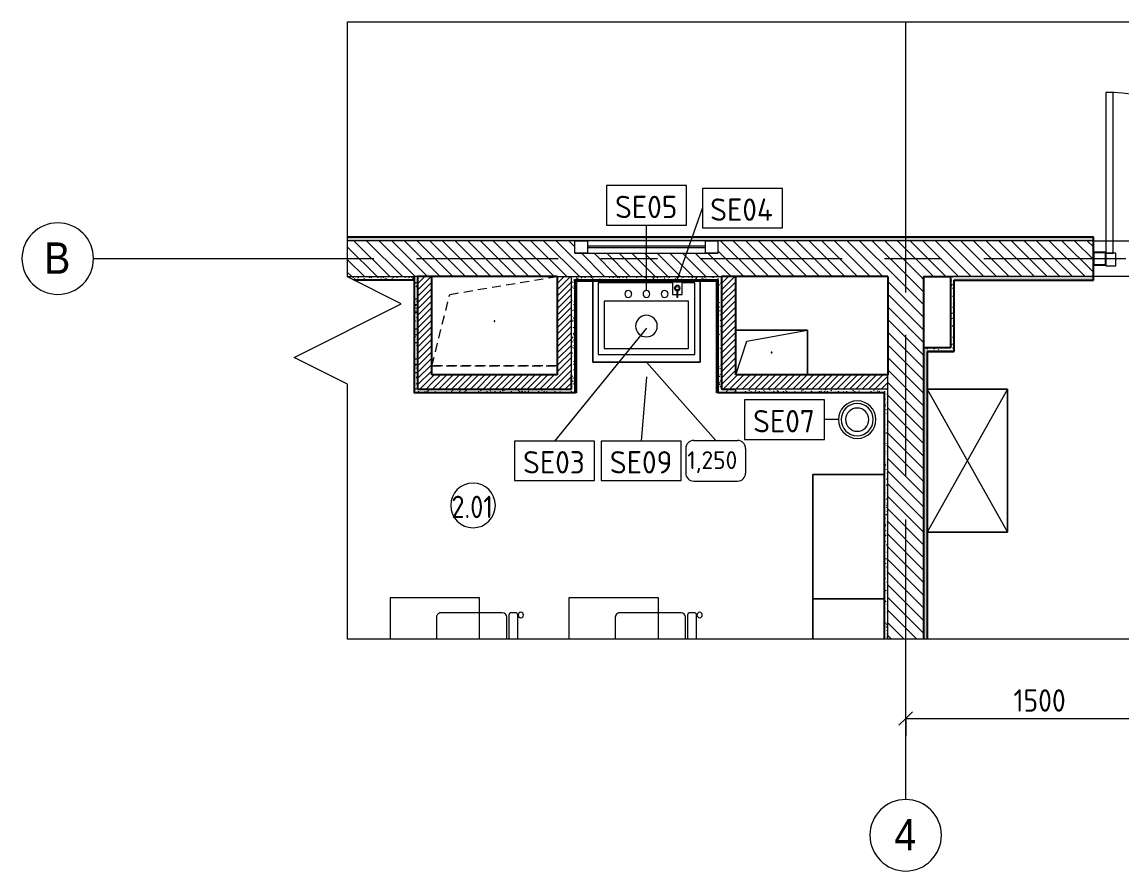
# Model space of a CAD drawing. Header units: millimetres. Extents: x 11693 to 241752, y -8553 to 29926.
# Drawn here: x 31829 to 37982, y 4374 to 9124 of the extents above; entities that cross this region are included whole.
import ezdxf

# ---------------------------------------------------------------- set-up
doc = ezdxf.new("R2010")
doc.units = ezdxf.units.MM
doc.linetypes.add('200_ШТРИХ__ш1_п0_6_', pattern=[80, 50, -30])
doc.linetypes.add('Осевая', pattern=[1587.5, 317.5, -238.125, 793.75, -238.125])
for name, color, linetype, lineweight in [('A-ANNO-DIMS', 7, 'Continuous', 9), ('A-ANNO-DIMS-50', 7, 'Continuous', 9), ('A-AREA-IDEN', 7, 'Continuous', 9), ('A-DETL-GENF', 7, 'Continuous', 9), ('A-DETL-MBND', 7, '200_ШТРИХ__ш1_п0_6_', 9), ('A-DOOR', 7, 'Continuous', 9), ('A-GENM', 7, 'Continuous', 9), ('A-GLAZ', 7, 'Continuous', 9), ('A-GLAZ-1', 7, 'Continuous', 15), ('A-GLAZ-CWMG', 7, 'Continuous', 9), ('A-GLAZ-CWMG-1', 7, 'Continuous', 25), ('A-WALL-2', 7, 'Continuous', 9), ('I-FURN', 7, 'Continuous', 9), ('I-FURN-IDEN', 7, 'Continuous', 9), ('I-WALL', 7, 'Continuous', 9), ('P-SANR-FIXT-IDEN', 7, 'Continuous', 9), ('Оси', 7, 'Continuous', 9), ('Оси-1', 7, 'Continuous', 20), ('Оси-2', 7, 'Осевая', 9)]:
    doc.layers.add(name, color=color, linetype=linetype, lineweight=lineweight)
for name, color, linetype, lineweight, true_color in [('A-GENM-1', 7, 'Continuous', 9, 0x4994b4), ('A-WALL-1', 7, 'Continuous', 25, 0x3c3c3c), ('A-WALL-FNSH-1', 7, 'Continuous', 15, 0x3c3c3c), ('P-SANR-FIXT-1', 7, 'Continuous', 15, 0x4994b4), ('P-SANR-FIXT-2', 7, 'Continuous', 9, 0x4994b4)]:
    doc.layers.add(name, color=color, linetype=linetype, lineweight=lineweight, true_color=true_color)
doc.styles.add('Arial', font='arial.ttf', dxfattribs={"width": 0.9, "height": 175})
doc.styles.add('GOST Common', font='GOST_Common.ttf', dxfattribs={"width": 0.9, "height": 125})
doc.styles.add('GOST Common_1', font='GOST_Common.ttf', dxfattribs={"height": 125})
doc.styles.add('GOST Common_2', font='GOST_Common.ttf', dxfattribs={"height": 100})
doc.styles.add('ISOCPEUR', font='isocpeur.ttf', dxfattribs={"width": 0.9, "height": 125})
doc.dimstyles.new('ISO-2_5_0_9К_БОЛЬШОЙ', dxfattribs={"dimscale": 304.8, "dimtxt": 124.497647, "dimasz": 0.246063, "dimexe": 0.19685, "dimexo": 0.492126, "dimgap": 0, "dimtad": 1, "dimdec": 0, "dimrnd": 10, "dimzin": 0, "dimdsep": 46, "dimtxsty": 'ISOCPEUR', "dimblk1": 'OBLIQUE', "dimblk2": 'OBLIQUE', "dimsah": 1, "dimcen": 0.09, "dimdle": 0.19685, "dimazin": 0, "dimtfac": 1, "dimtdec": 4, "dimtix": 1, "dimtmove": 0, "dimatfit": 3, "dimfxl": 1, "dimtvp": 1, "dimtolj": 1, "dimtzin": 0, "dimarcsym": 2})
pattern_1 = [(135, (24261.92, 0), (-35.35534, -35.35534), [])]
pattern_2 = [(45, (24261.921, 0), (-17.67767, 17.67767), [])]
pattern_3 = [(0, (24261.921, 0), (60.96, 15.24), [5.029, -40.691, 5.029, -40.691, -243.84]), (0, (24261.921, 0), (60.96, 15.24), [-91.44, 5.029, -86.411, 5.029, -40.691, -106.68]), (0, (24261.921, 0), (60.96, 15.24), [-228.6, 5.029, -25.451, 5.029, -71.171]), (120, (24284.781, 7.62), (-43.678227, 45.172909), [5.029, -40.691, 5.029, -40.691, -243.84]), (120, (24284.781, 7.62), (-43.678227, 45.172909), [-91.44, 5.029, -86.411, 5.029, -40.691, -106.68]), (120, (24284.781, 7.62), (-43.678227, 45.172909), [-228.6, 5.029, -25.451, 5.029, -71.171]), (240, (24292.401, 38.1), (-17.281773, -60.412909), [5.029, -40.691, 5.029, -40.691, -243.84]), (240, (24292.401, 38.1), (-17.281773, -60.412909), [-91.44, 5.029, -86.411, 5.029, -40.691, -106.68]), (240, (24292.401, 38.1), (-17.281773, -60.412909), [-228.6, 5.029, -25.451, 5.029, -71.171])]

# ---------------------------------------------------------------- blocks, each defined once
blk = doc.blocks.new('GM_Отверстие прямоугольное _в плите_ - Отверстие-21979773-Фрагмент 2_5')
at = {"layer": 'A-DETL-MBND'}
for p, q in [((-250, 150), (350, 250)), ((-350, -250), (-250, 150)), ((350, -250), (-350, -250)), ((-350, -250), (350, -250))]:
    blk.add_line(p, q, dxfattribs=at)
for start, end in [(360, 180), (180, 360)]:
    blk.add_arc((0, 0), 2.5, start, end, dxfattribs=at)
blk = doc.blocks.new('GM_Отверстие прямоугольное _в плите_ - Отверстие-V7-Фрагмент 2_5')
at = {"layer": 'A-GENM'}
for p, q in [((-200, 125), (200, 125)), ((200, 125), (-200, 125)), ((-137.5, 62.5), (200, 125)), ((200, 125), (200, -125)), ((200, -125), (200, 125)), ((-200, -125), (-137.5, 62.5))]:
    blk.add_line(p, q, dxfattribs=at)
for start, end in [(360, 180), (180, 360)]:
    blk.add_arc((0, 0), 2.5, start, end, dxfattribs=at)
blk = doc.blocks.new('120_Окно_СКБ_1Ст - 120_Окно_СКБ_1Ст 400х800 EI30-24230873-Фрагмент 2_5')
at = {"layer": 'A-GLAZ'}
for p, q in [((400, 100), (-400, 100)), ((330, 70), (-330, 70)), ((-400, 30), (400, 30)), ((330, 60), (-330, 60))]:
    blk.add_line(p, q, dxfattribs=at)
at = {"layer": 'A-GLAZ-1'}
for p, q in [((-400, 30), (-400, 100)), ((-400, 100), (-330, 100)), ((-330, 100), (-330, 30)), ((330, 30), (330, 100)), ((330, 100), (400, 100)), ((400, 100), (400, 30)), ((-330, 30), (-400, 30)), ((400, 30), (330, 30))]:
    blk.add_line(p, q, dxfattribs=at)
blk = doc.blocks.new('Стол базовый прямоугольный - 1_7а-25476368-Фрагмент 2_5')
at = {"layer": 'I-FURN'}
for p, q in [((250, 300), (-250, 300)), ((-250, 300), (-250, 68.4)), ((250, 68.4), (250, 300))]:
    blk.add_line(p, q, dxfattribs=at)
blk = doc.blocks.new('Стул Breuer - 1_9а-25403171-Фрагмент 2_5')
at = {"layer": 'I-FURN'}
for p, q in [((190.5, 241.3), (68.4, 241.3)), ((215.9, 0), (215.9, 215.9)), ((215.9, -127), (215.9, 0)), ((68.4, -152.4), (190.5, -152.4)), ((203.2, -163.5), (68.4, -163.5)), ((215.9, -200.8), (215.9, -176.2)), ((68.4, -213.5), (203.2, -213.5))]:
    blk.add_line(p, q, dxfattribs=at)
for centre, radius, start, end in [((190.5, 215.9), 25.4, 75, 90), ((190.5, 215.9), 25.4, 60, 75), ((190.5, 215.9), 25.4, 45, 60), ((190.5, 215.9), 25.4, 30, 45), ((190.5, 215.9), 25.4, 0, 30), ((190.5, -127), 25.4, 270, 360), ((203.2, -176.2), 12.7, 360, 90), ((203.7, -230.6), 15.1, 360, 180), ((203.7, -230.6), 15.1, 180, 360), ((203.2, -200.8), 12.7, 270, 360)]:
    blk.add_arc(centre, radius, start, end, dxfattribs=at)
blk = doc.blocks.new('Стул Breuer - 1_9а-V8-Фрагмент 2_5')
at = {"layer": 'I-FURN'}
for p, q in [((190.5, 241.3), (68.4, 241.3)), ((215.9, 0), (215.9, 215.9)), ((215.9, -127), (215.9, 0)), ((68.4, -152.4), (190.5, -152.4)), ((203.2, -163.5), (68.4, -163.5)), ((215.9, -200.8), (215.9, -176.2)), ((68.4, -213.5), (203.2, -213.5))]:
    blk.add_line(p, q, dxfattribs=at)
for centre, radius, start, end in [((190.5, 215.9), 25.4, 30, 90), ((190.5, 215.9), 25.4, 15, 30), ((190.5, 215.9), 25.4, 0, 15), ((190.5, -127), 25.4, 270, 360), ((203.2, -176.2), 12.7, 360, 90), ((203.7, -230.6), 15.1, 360, 180), ((203.7, -230.6), 15.1, 180, 360), ((203.2, -200.8), 12.7, 270, 360)]:
    blk.add_arc(centre, radius, start, end, dxfattribs=at)
blk = doc.blocks.new('Шкаф параметрический - 1_203-26219914-Фрагмент 2_5')
at = {"layer": 'I-FURN'}
for p, q in [((0, 0), (800, -450)), ((0, -450), (800, 0)), ((800, 0), (0, 0)), ((0, 0), (0, -450)), ((0, -450), (0, 0)), ((0, 0), (800, 0)), ((800, -450), (800, 0)), ((800, 0), (800, -450)), ((0, -450), (800, -450)), ((800, -450), (0, -450))]:
    blk.add_line(p, q, dxfattribs=at)
blk = doc.blocks.new('Мойка кухонная - Раковина Roca Victoria-N Unik 600х460 мм-V14-Фрагмент 2_5')
at = {"layer": 'P-SANR-FIXT-2'}
for p, q in [((145, 0), (-270, 0)), ((-270, 0), (-270, -400)), ((270, 0), (200, 0)), ((270, -400), (270, 0)), ((236.1, -102.3), (-236.6, -102.3)), ((-236.6, -102.3), (-236.6, -366.4)), ((236.1, -366.4), (236.1, -102.3)), ((-236.6, -366.4), (236.1, -366.4)), ((-270, -400), (270, -400))]:
    blk.add_line(p, q, dxfattribs=at)
for centre, radius, start, end in [((-101.6, -61.9), 19, 90, 180), ((-101.6, -61.9), 19, 360, 90), ((0, -61.9), 19, 360, 180), ((101.6, -61.9), 19.1, 360, 180), ((-101.6, -61.9), 19, 180, 270), ((-101.6, -61.9), 19.1, 270, 360), ((0, -61.9), 19, 180, 360), ((101.6, -61.9), 19.1, 180, 360), ((0, -241.3), 60.5, 360, 180), ((0, -241.3), 60.5, 180, 360)]:
    blk.add_arc(centre, radius, start, end, dxfattribs=at)
blk = doc.blocks.new('сифон - Для раковины-V15-Фрагмент 2_5')
at = {"layer": 'P-SANR-FIXT-1'}
for p, q in [((231.1, 20), (223.9, 20)), ((231.9, 40), (231.1, 40)), ((231.1, -40), (231.1, 40)), ((223.9, -20), (231.1, -20)), ((231.1, -40), (231.9, -40))]:
    blk.add_line(p, q, dxfattribs=at)
blk = doc.blocks.new('мусорная корзина - Round_ Metal-30590745-Фрагмент 2_5')
at = {"layer": 'P-SANR-FIXT-1'}
for radius, start, end in [(105, 0, 180), (90, 360, 180), (65, 0, 180), (105, 180, 360), (90, 180, 360), (65, 180, 360)]:
    blk.add_arc((0, 0), radius, start, end, dxfattribs=at)
blk = doc.blocks.new('TOY_Диспансер мыло - Дозатор Elegance new 11654 019001 хром-30769669-Фрагмент 2_5')
at = {"layer": 'A-GENM-1'}
for p, q in [((97.5, 89.2), (97.5, 21.5)), ((122.2, 91.2), (99.5, 91.2)), ((122.2, 91.2), (102.9, 91.2)), ((127.9, 106.1), (122.2, 106.1)), ((122.2, 106.1), (122.2, 91.2)), ((122.2, 92.2), (122.2, 64.8)), ((127.9, 91.2), (127.9, 106.1)), ((127.9, 64.8), (127.9, 92.2)), ((146.9, 91.2), (127.9, 91.2)), ((150.5, 91.2), (127.9, 91.2)), ((152.5, 21.5), (152.5, 89.2)), ((99.5, 19.5), (105, 19.5)), ((145, 19.5), (105, 19.5)), ((105, 19.5), (105, 18)), ((145, 18), (145, 19.5)), ((145, 19.5), (150.5, 19.5))]:
    blk.add_line(p, q, dxfattribs=at)
blk.add_circle((125, 55.2), 10, dxfattribs=at)
for centre, radius, start, end in [((99.5, 89.2), 2, 90, 180), ((125, 55.2), 15.7, 100.43534, 79.36502), ((150.5, 89.2), 2, 360, 90), ((99.5, 21.5), 2, 180, 270), ((150.5, 21.5), 2, 270, 0)]:
    blk.add_arc(centre, radius, start, end, dxfattribs=at)
blk = doc.blocks.new('шкаф 1_112 - шкаф 1_112-31117176-Фрагмент 2_5')
at = {"layer": 'I-FURN'}
for p, q in [((-400, 6070), (-400, 5149.6)), ((0, 6070), (-400, 6070)), ((0, 6070), (-400, 6070)), ((-400, 6070), (-400, 5375)), ((-400, 5375), (-400, 6070)), ((-400, 6070), (0, 6070)), ((0, 5149.6), (0, 6070)), ((0, 5375), (0, 6070)), ((0, 6070), (0, 5375)), ((-400, 5375), (0, 5375)), ((0, 5375), (-400, 5375)), ((-400, 5375), (-400, 5149.6)), ((-400, 5149.6), (-400, 5375)), ((-400, 5375), (0, 5375)), ((-400, 5375), (0, 5375)), ((0, 5375), (-400, 5375)), ((0, 5149.6), (0, 5375)), ((0, 5375), (0, 5149.6))]:
    blk.add_line(p, q, dxfattribs=at)
blk = doc.blocks.new('Дверь_Витражная_остекление_ - ДВН_ДАО_Главный вход_1200 в свету Д-22 _п_-31928779-Фрагмент 2_5')
at = {"layer": 'A-DETL-GENF'}
for p, q in [((-610, 930), (-650, 930)), ((-650, 930), (-650, 35)), ((-610, 30), (-610, 930)), ((650, 430), (610, 430)), ((610, 430), (610, 30)), ((650, 35), (650, 430)), ((-650, 30), (-610, 30)), ((-595, 30), (-650, 30)), ((-595, -40), (-595, 30)), ((595, -40), (595, 30)), ((595, 30), (650, 30)), ((610, 30), (650, 30)), ((-650, -35), (-650, -40)), ((-650, -40), (-595, -40)), ((650, -40), (595, -40)), ((650, -35), (650, -40))]:
    blk.add_line(p, q, dxfattribs=at)
at = {"layer": 'A-DOOR'}
for p, q in [((-650, 930), (-650, 35)), ((650, 430), (650, 35))]:
    blk.add_line(p, q, dxfattribs=at)
for centre, radius, start, end in [((-650, 30), 900, 360, 90), ((650, 30), 400, 90, 180)]:
    blk.add_arc(centre, radius, start, end, dxfattribs=at)
blk = doc.blocks.new('Прямоугольный импост - 50 x 70 мм-31701779-Фрагмент 2_5')
at = {"layer": 'A-GLAZ-CWMG-1'}
for p, q in [((0, 35), (-70, 35)), ((-70, 35), (-70, -35)), ((0, -35), (0, 35)), ((-70, -35), (0, -35))]:
    blk.add_line(p, q, dxfattribs=at)
blk = doc.blocks.new('DET_L_Линия разрыва - М100-30911424-Фрагмент 2_5')
at = {"layer": 'A-DETL-GENF'}
blk.add_line((10475.7, 0), (20351.5, 0), dxfattribs=at)
blk = doc.blocks.new('DET_L_Линия разрыва - М100-30911422-Фрагмент 2_5')
at = {"layer": 'A-DETL-GENF'}
for p, q in [((1576.5, 300), (1426.5, 0)), ((1876.5, -300), (1576.5, 300)), ((1426.5, 0), (0, 0)), ((2026.5, 0), (1876.5, -300)), ((3453, 0), (2026.5, 0))]:
    blk.add_line(p, q, dxfattribs=at)
blk = doc.blocks.new('DET_L_Линия разрыва - М100-30911425-Фрагмент 2_5')
at = {"layer": 'A-DETL-GENF'}
blk.add_line((20351.5, 0), (10475.7, 0), dxfattribs=at)
blk = doc.blocks.new('Ось сетки - D8-29747960-Фрагмент 2_5')
at = {"layer": 'Оси-1'}
for start, end in [(360, 180), (180, 360)]:
    blk.add_arc((0, 0), 4, start, end, dxfattribs=at)
blk = doc.blocks.new('DIMBLOCK12-Фрагмент 2_5')
at = {"layer": 'A-ANNO-DIMS-50'}
for p, q in [((36771.9, 5129.9), (36771.9, 5286.9)), ((38271.9, 5129.9), (38271.9, 5286.9)), ((36771.9, 5226.9), (38271.9, 5226.9)), ((36771.9, 5226.9), (36771.9, 5129.9)), ((38271.9, 5226.9), (38271.9, 5129.9))]:
    blk.add_line(p, q, dxfattribs=at)
at = {"layer": 'A-ANNO-DIMS-50', "lineweight": 20}
for p, q in [((36771.9, 5226.9), (36809.4, 5264.4)), ((38271.9, 5226.9), (38309.4, 5264.4)), ((36771.9, 5226.9), (36734.4, 5189.4)), ((38271.9, 5226.9), (38234.4, 5189.4))]:
    blk.add_line(p, q, dxfattribs=at)
at = {"layer": 'A-ANNO-DIMS-50', "color": 0, "insert": (37374.7, 5390.2), "char_height": 125, "width": 353.382, "attachment_point": 1, "line_spacing_factor": 1.149209, "style": 'ISOCPEUR'}
blk.add_mtext('1500', dxfattribs=at)
blk = doc.blocks.new('_Oblique')
at = {"color": 0, "linetype": 'ByBlock', "lineweight": -2}
blk.add_line((-0.5, -0.5), (0.5, 0.5), dxfattribs=at)
blk = doc.blocks.new('Марка_Помещения - Номер-25198446-Фрагмент 2_5')
at = {"layer": 'A-AREA-IDEN'}
for start, end in [(360, 180), (180, 360)]:
    blk.add_arc((0, 0), 2.5, start, end, dxfattribs=at)
blk = doc.blocks.new('М_сантехническая_рамка1 - В рамке-30590747-Фрагмент 2_5')
at = {"layer": 'P-SANR-FIXT-IDEN'}
for p, q in [((4.29, 2.24), (-4.64, 2.24)), ((-4.64, 2.24), (-4.64, -2.18)), ((4.29, -2.18), (4.29, 2.24)), ((-4.64, -2.18), (4.29, -2.18))]:
    blk.add_line(p, q, dxfattribs=at)
blk = doc.blocks.new('Марка_Мебель - В прямоуг_Balcon_Марка-25523697-Фрагмент 2_5')
at = {"layer": 'I-FURN-IDEN'}
for p, q in [((-3.35, 1.38), (-3.35, -1.38)), ((-2.45, 2.28), (2.45, 2.28)), ((3.35, 1.38), (3.35, -1.38)), ((-2.46, -2.28), (2.45, -2.28))]:
    blk.add_line(p, q, dxfattribs=at)
for centre, radius, start, end in [((-2.45, 1.38), 0.9, 90, 180), ((2.45, 1.38), 0.9, 0, 90), ((-2.46, -1.38), 0.893, 180, 270), ((2.45, -1.38), 0.9, 270, 0)]:
    blk.add_arc(centre, radius, start, end, dxfattribs=at)

msp = doc.modelspace()

# ---------------------------------------------------------------- hatches: boundary and pattern name
at = {"layer": 'I-WALL'}
h = msp.add_hatch(dxfattribs=at)
h.set_pattern_fill('FP_10', color=256, style=0, pattern_type=2)
h.set_pattern_definition(pattern_3)
h.paths.add_polyline_path([(44271.9, 7900), (44271.9, 7920), (39261.8, 7920), (39261.8, 7900), (44021.9, 7900)])
h.paths.add_polyline_path([(37821.8, 7900), (37821.8, 7920), (33650.8, 7920), (33650.8, 7900), (35762.8, 7900)])
h = msp.add_hatch(dxfattribs=at)
h.set_pattern_fill('FP_1', color=256, style=0, pattern_type=2)
h.set_pattern_definition(pattern_1)
h.paths.add_polyline_path([(40921.9, 7700), (40921.9, 7900), (39261.8, 7900), (39261.8, 7700), (40422.6, 7700)])
h.paths.add_polyline_path([(37821.8, 7700), (37821.8, 7900), (35721.9, 7900), (35721.9, 7830), (34921.9, 7830), (34921.9, 7900), (33650.8, 7900), (33650.8, 7700), (37041.9, 7700)])
h = msp.add_hatch(dxfattribs=at)
h.set_pattern_fill('FP_10', color=256, style=0, pattern_type=2)
h.set_pattern_definition(pattern_3)
h.paths.add_polyline_path([(34020.9, 7680), (34021.9, 7680), (34021.9, 7700), (33650.8, 7700), (33650.8, 7697.4), (33685.6, 7680), (33950.8, 7680)])
h = msp.add_hatch(dxfattribs=at)
h.set_pattern_fill('FP_10', color=256, style=0, pattern_type=2)
h.set_pattern_definition(pattern_3)
h.paths.add_polyline_path([(34041.9, 7070), (34041.9, 7700), (34021.9, 7700), (34021.9, 7070)])
h = msp.add_hatch(dxfattribs=at)
h.set_pattern_fill('FP_5', color=256, style=0, pattern_type=2)
h.set_pattern_definition(pattern_2)
h.paths.add_polyline_path([(34121.9, 7070), (34121.9, 7700), (34041.9, 7700), (34041.9, 7070)])
h = msp.add_hatch(dxfattribs=at)
h.set_pattern_fill('FP_5', color=256, style=0, pattern_type=2)
h.set_pattern_definition(pattern_2)
h.paths.add_polyline_path([(34821.9, 7150), (34901.9, 7150), (34901.9, 7700), (34821.9, 7700), (34821.9, 7335.4)])
h = msp.add_hatch(dxfattribs=at)
h.set_pattern_fill('FP_10', color=256, style=0, pattern_type=2)
h.set_pattern_definition(pattern_3)
h.paths.add_polyline_path([(35720.9, 7680), (35721.9, 7680), (35721.9, 7700), (34901.9, 7700), (34901.9, 7680), (35429.9, 7680)])
h = msp.add_hatch(dxfattribs=at)
h.set_pattern_fill('FP_10', color=256, style=0, pattern_type=2)
h.set_pattern_definition(pattern_3)
h.paths.add_polyline_path([(35721.9, 7070), (35741.9, 7070), (35741.9, 7700), (35721.9, 7700), (35721.9, 7335.4)])
h = msp.add_hatch(dxfattribs=at)
h.set_pattern_fill('FP_5', color=256, style=0, pattern_type=2)
h.set_pattern_definition(pattern_2)
h.paths.add_polyline_path([(35821.9, 7070), (35821.9, 7700), (35741.9, 7700), (35741.9, 7070), (35762.8, 7070)])
h = msp.add_hatch(dxfattribs=at)
h.set_pattern_fill('FP_1', color=256, style=0, pattern_type=2)
h.set_pattern_definition(pattern_1)
h.paths.add_polyline_path([(36714.5, 5670.9), (36871.9, 5670.9), (36871.9, 7700), (36671.9, 7700), (36671.9, 5670.9)])
h = msp.add_hatch(dxfattribs=at)
h.set_pattern_fill('FP_10', color=256, style=0, pattern_type=2)
h.set_pattern_definition(pattern_3)
h.paths.add_polyline_path([(37041.9, 7300), (37041.9, 7700), (37021.9, 7700), (37021.9, 7300)])
h = msp.add_hatch(dxfattribs=at)
h.set_pattern_fill('FP_10', color=256, style=0, pattern_type=2)
h.set_pattern_definition(pattern_3)
h.paths.add_polyline_path([(40321.9, 7680), (40341.9, 7680), (40341.9, 7700), (39261.8, 7700), (39261.8, 7680), (40089.7, 7680)])
h.paths.add_polyline_path([(37821.8, 7680), (37821.8, 7700), (37041.9, 7700), (37041.9, 7680)])
h = msp.add_hatch(dxfattribs=at)
h.set_pattern_fill('FP_10', color=256, style=0, pattern_type=2)
h.set_pattern_definition(pattern_3)
h.paths.add_polyline_path([(34921.9, 7050), (34921.9, 7680), (34901.9, 7680), (34901.9, 7050)])
h = msp.add_hatch(dxfattribs=at)
h.set_pattern_fill('FP_10', color=256, style=0, pattern_type=2)
h.set_pattern_definition(pattern_3)
h.paths.add_polyline_path([(36891.9, 5670.9), (36891.9, 7300), (36871.9, 7300), (36871.9, 5670.9), (36887.2, 5670.9)])
h = msp.add_hatch(dxfattribs=at)
h.set_pattern_fill('FP_10', color=256, style=0, pattern_type=2)
h.set_pattern_definition(pattern_3)
h.paths.add_polyline_path([(37041.9, 7280), (37042.9, 7280), (37042.9, 7300), (36891.9, 7300), (36891.9, 7280)])
h = msp.add_hatch(dxfattribs=at)
h.set_pattern_fill('FP_5', color=256, style=0, pattern_type=2)
h.set_pattern_definition(pattern_2)
h.paths.add_polyline_path([(34901.9, 7070), (34901.9, 7150), (34121.9, 7150), (34121.9, 7070), (34431.4, 7070)])
h = msp.add_hatch(dxfattribs=at)
h.set_pattern_fill('FP_5', color=256, style=0, pattern_type=2)
h.set_pattern_definition(pattern_2)
h.paths.add_polyline_path([(36651.9, 7070), (36671.9, 7070), (36671.9, 7150), (35821.9, 7150), (35821.9, 7070), (36428.4, 7070)])
h = msp.add_hatch(dxfattribs=at)
h.set_pattern_fill('FP_10', color=256, style=0, pattern_type=2)
h.set_pattern_definition(pattern_3)
h.paths.add_polyline_path([(34901.9, 7050), (34901.9, 7070), (34021.9, 7070), (34021.9, 7050), (34431.4, 7050)])
h = msp.add_hatch(dxfattribs=at)
h.set_pattern_fill('FP_10', color=256, style=0, pattern_type=2)
h.set_pattern_definition(pattern_3)
h.paths.add_polyline_path([(36511.7, 7050), (36651.9, 7050), (36651.9, 7070), (35721.9, 7070), (35721.9, 7050), (36428.4, 7050)])
h = msp.add_hatch(dxfattribs=at)
h.set_pattern_fill('FP_10', color=256, style=0, pattern_type=2)
h.set_pattern_definition(pattern_3)
h.paths.add_polyline_path([(36651.9, 5670.9), (36671.9, 5670.9), (36671.9, 7070), (36651.9, 7070), (36651.9, 5896.2)])

# ---------------------------------------------------------------- linework, layer by layer
at = {"layer": 'A-WALL-1'}
for p, q in [((37821.8, 7920), (33650.8, 7920)), ((37821.8, 7680), (37821.8, 7920)), ((34021.9, 7700), (34021.9, 7070)), ((34021.9, 7680), (34021.9, 7700)), ((34821.9, 7700), (34041.9, 7700)), ((34041.9, 7700), (34041.9, 7070)), ((34121.9, 7150), (34121.9, 7700)), ((34821.9, 7700), (34821.9, 7150)), ((36671.9, 7700), (35741.9, 7700)), ((35741.9, 7700), (35741.9, 7070)), ((35821.9, 7150), (35821.9, 7700)), ((36671.9, 7700), (36671.9, 7150)), ((36871.9, 7700), (37021.9, 7700)), ((36871.9, 7700), (36871.9, 5670.9)), ((37021.9, 7700), (37021.9, 7300)), ((34021.9, 7680), (33685.6, 7680)), ((35721.9, 7680), (34921.9, 7680)), ((34921.9, 7680), (34921.9, 7050)), ((35721.9, 7680), (35721.9, 7050)), ((37041.9, 7680), (37821.8, 7680)), ((37041.9, 7680), (37041.9, 7300)), ((37021.9, 7300), (36871.9, 7300)), ((37042.9, 7280), (36891.9, 7280)), ((36891.9, 7280), (36891.9, 5670.9)), ((37042.9, 7300), (37041.9, 7300)), ((37042.9, 7280), (37042.9, 7300)), ((34821.9, 7150), (34121.9, 7150)), ((34901.9, 7070), (34901.9, 7150)), ((36671.9, 7150), (35821.9, 7150)), ((34021.9, 7070), (34021.9, 7050)), ((34021.9, 7050), (34921.9, 7050)), ((34041.9, 7070), (34901.9, 7070)), ((35721.9, 7050), (36651.9, 7050)), ((35741.9, 7070), (35821.9, 7070)), ((36651.9, 7050), (36651.9, 5670.9))]:
    msp.add_line(p, q, dxfattribs=at)
at = {"layer": 'A-WALL-2'}
for p, q in [((34921.9, 7900), (33650.8, 7900)), ((37821.8, 7900), (35721.9, 7900)), ((33650.8, 7700), (34021.9, 7700)), ((34041.9, 7700), (34021.9, 7700)), ((34821.9, 7700), (35741.9, 7700)), ((34901.9, 7150), (34901.9, 7700)), ((37821.8, 7700), (37021.9, 7700)), ((34922.9, 7679), (34921.9, 7679)), ((35720.9, 7679), (35720.9, 7680)), ((37042.9, 7679), (37041.9, 7679)), ((36671.9, 5670.9), (36671.9, 7150)), ((36671.9, 7070), (35821.9, 7070))]:
    msp.add_line(p, q, dxfattribs=at)
at = {"layer": 'A-WALL-FNSH-1'}
for p, q in [((37821.8, 7921), (33650.8, 7921)), ((37821.8, 7920), (37821.8, 7921)), ((33687.6, 7679), (34021.9, 7679)), ((34020.9, 7680), (34020.9, 7049)), ((34021.9, 7070), (34021.9, 7680)), ((34021.9, 7680), (34021.9, 7680)), ((34922.9, 7679), (35720.9, 7679)), ((34922.9, 7049), (34922.9, 7679)), ((35720.9, 7679), (35720.9, 7049)), ((37042.9, 7679), (37821.8, 7679)), ((37042.9, 7300), (37042.9, 7679)), ((37821.8, 7679), (37821.8, 7680)), ((36892.9, 7279), (37041.9, 7279)), ((36892.9, 5670.9), (36892.9, 7279)), ((37041.9, 7279), (37041.9, 7280)), ((34020.9, 7049), (34922.9, 7049)), ((35720.9, 7049), (36650.9, 7049)), ((36650.9, 7049), (36650.9, 5670.9))]:
    msp.add_line(p, q, dxfattribs=at)
at = {"layer": 'I-FURN'}
for p, q in [((35021.9, 7672), (35021.9, 7220.5)), ((35021.9, 7220.5), (35021.9, 7672)), ((35621.9, 7220.5), (35621.9, 7672)), ((35621.9, 7672), (35621.9, 7220.5)), ((35021.9, 7220.5), (35621.9, 7220.5)), ((35621.9, 7220.5), (35021.9, 7220.5))]:
    msp.add_line(p, q, dxfattribs=at)
at = {"layer": 'I-FURN-IDEN'}
msp.add_line((35321.9, 7220.5), (35709.2, 6782.9), dxfattribs=at)
at = {"layer": 'I-WALL'}
for p, q in [((37821.8, 7900), (39261.8, 7900)), ((39261.8, 7700), (37821.8, 7700)), ((34929.9, 7672), (34929.9, 7049)), ((35713.9, 7672), (34929.9, 7672)), ((35713.9, 7049), (35713.9, 7672)), ((34929.9, 7049), (34922.9, 7049)), ((35720.9, 7049), (35713.9, 7049)), ((35720.9, 7050), (35721.9, 7050))]:
    msp.add_line(p, q, dxfattribs=at)
at = {"layer": 'P-SANR-FIXT-IDEN'}
for p, q in [((35494.4, 7680.2), (35635.8, 8082.8)), ((35321.9, 7624.3), (35321.9, 7987.3)), ((35321.9, 7410.1), (34807.5, 6779.5)), ((35321.6, 7138.8), (35293, 6779.5)), ((36395.9, 6899), (36317.5, 6899))]:
    msp.add_line(p, q, dxfattribs=at)
at = {"layer": 'Оси'}
for p, q in [((36771.9, 7873.9), (36771.9, 9123.9)), ((32229.3, 7800), (33479.3, 7800)), ((36771.9, 4773.7), (36771.9, 6023.7))]:
    msp.add_line(p, q, dxfattribs=at)
at = {"layer": 'Оси-2'}
for p, q in [((36771.9, 6023.7), (36771.9, 7873.9)), ((33479.3, 7800), (52752.3, 7800))]:
    msp.add_line(p, q, dxfattribs=at)

# ---------------------------------------------------------------- block references
at = {"layer": 'A-AREA-IDEN', "xscale": 49.99999999999998, "yscale": 49.99999999999998, "zscale": 49.99999999999998}
msp.add_blockref('Марка_Помещения - Номер-25198446-Фрагмент 2_5', (34352.1, 6419), dxfattribs=at)
at = {"layer": 'A-DETL-GENF'}
for name, p, rotation in [('DET_L_Линия разрыва - М100-30911425-Фрагмент 2_5', (54002.3, 9123.9), 180), ('DET_L_Линия разрыва - М100-30911422-Фрагмент 2_5', (33650.8, 9123.9), 270.0000000000001), ('DET_L_Линия разрыва - М100-30911424-Фрагмент 2_5', (54002.3, 5670.9), 180)]:
    msp.add_blockref(name, p, dxfattribs=dict(at, rotation=rotation))
at = {"layer": 'A-DETL-MBND'}
msp.add_blockref('GM_Отверстие прямоугольное _в плите_ - Отверстие-21979773-Фрагмент 2_5', (34471.9, 7450), dxfattribs=at)
at = {"layer": 'A-DOOR'}
msp.add_blockref('Дверь_Витражная_остекление_ - ДВН_ДАО_Главный вход_1200 в свету Д-22 _п_-31928779-Фрагмент 2_5', (38541.8, 7800), dxfattribs=at)
at = {"layer": 'A-GENM'}
msp.add_blockref('GM_Отверстие прямоугольное _в плите_ - Отверстие-V7-Фрагмент 2_5', (36021.9, 7275), dxfattribs=at)
at = {"layer": 'A-GLAZ'}
msp.add_blockref('120_Окно_СКБ_1Ст - 120_Окно_СКБ_1Ст 400х800 EI30-24230873-Фрагмент 2_5', (35321.9, 7800), dxfattribs=at)
at = {"layer": 'A-GLAZ-CWMG', "rotation": 180}
msp.add_blockref('Прямоугольный импост - 50 x 70 мм-31701779-Фрагмент 2_5', (37821.8, 7800), dxfattribs=at)
at = {"layer": 'I-FURN'}
for name, p, rotation in [('Шкаф параметрический - 1_203-26219914-Фрагмент 2_5', (37342.3, 7070), 269.9999999999999), ('Стул Breuer - 1_9а-25403171-Фрагмент 2_5', (34388.8, 5602.5), 89.99999999999959), ('Стул Breuer - 1_9а-V8-Фрагмент 2_5', (35388.8, 5602.5), 89.99999999999959)]:
    msp.add_blockref(name, p, dxfattribs=dict(at, rotation=rotation))
for name, p in [('шкаф 1_112 - шкаф 1_112-31117176-Фрагмент 2_5', (36651.9, 521.2)), ('Стол базовый прямоугольный - 1_7а-25476368-Фрагмент 2_5', (34138.8, 5602.5)), ('Стол базовый прямоугольный - 1_7а-25476368-Фрагмент 2_5', (35138.8, 5602.5))]:
    msp.add_blockref(name, p, dxfattribs=at)
at = {"layer": 'I-FURN-IDEN', "xscale": 49.99999999999998, "yscale": 49.99999999999998, "zscale": 49.99999999999998}
msp.add_blockref('Марка_Мебель - В прямоуг_Balcon_Марка-25523697-Фрагмент 2_5', (35709.2, 6669), dxfattribs=at)
at = {"layer": 'P-SANR-FIXT-1'}
for name, p in [('Мойка кухонная - Раковина Roca Victoria-N Unik 600х460 мм-V14-Фрагмент 2_5', (35321.9, 7664)), ('мусорная корзина - Round_ Metal-30590745-Фрагмент 2_5', (36500.9, 6899))]:
    msp.add_blockref(name, p, dxfattribs=at)
for name, p, rotation in [('сифон - Для раковины-V15-Фрагмент 2_5', (35321.9, 7440.1), 89.99999999999972), ('TOY_Диспансер мыло - Дозатор Elegance new 11654 019001 хром-30769669-Фрагмент 2_5', (35619.4, 7690), 180)]:
    msp.add_blockref(name, p, dxfattribs=dict(at, rotation=rotation))
at = {"layer": 'P-SANR-FIXT-IDEN', "xscale": 49.99999999999998, "yscale": 49.99999999999998, "zscale": 49.99999999999998}
for p in [(35330.6, 8096.2), (35867.8, 8081.2), (36102.9, 6897.4), (34816.2, 6667.5), (35301.6, 6667.5)]:
    msp.add_blockref('М_сантехническая_рамка1 - В рамке-30590747-Фрагмент 2_5', p, dxfattribs=at)
at = {"layer": 'Оси-1', "xscale": 49.99999999999998, "yscale": 49.99999999999998, "zscale": 49.99999999999998, "rotation": 269.9999999999994}
msp.add_blockref('Ось сетки - D8-29747960-Фрагмент 2_5', (32029.3, 7800), dxfattribs=at)
at = {"layer": 'Оси-1', "xscale": 49.99999999999998, "yscale": 49.99999999999998, "zscale": 49.99999999999998}
msp.add_blockref('Ось сетки - D8-29747960-Фрагмент 2_5', (36771.9, 4573.7), dxfattribs=at)

# ---------------------------------------------------------------- texts
at = {"layer": 'A-AREA-IDEN', "insert": (34231.1, 6473.3), "char_height": 125, "width": 303.038, "attachment_point": 1, "style": 'GOST Common'}
msp.add_mtext('2.01', dxfattribs=at)
at = {"layer": 'I-FURN-IDEN', "insert": (35549.7, 6722.5), "char_height": 100, "width": 368.776, "attachment_point": 1, "style": 'GOST Common_2'}
msp.add_mtext('1,250', dxfattribs=at)
at = {"layer": 'P-SANR-FIXT-IDEN', "char_height": 125, "attachment_point": 1, "style": 'GOST Common_1'}
for s, insert, width in [('SE05', (35146.3, 8151.6), 444.937), ('SE04', (35678.5, 8136.6), 456.962), ('SE07', (35918.6, 6952.8), 444.937), ('SE03', (34631.9, 6722.9), 444.937), ('SE09', (35117.3, 6722.9), 444.937)]:
    msp.add_mtext(s, dxfattribs=dict(at, insert=insert, width=width))
at = {"layer": 'Оси', "char_height": 175, "attachment_point": 1, "style": 'Arial'}
for s, insert, width in [('\\fArial|b0|i0|c204|p34|;\\W.9;В', (31952.9, 7890.5), 180.38), ('\\fArial|b0|i0|c204|p34|;\\W.9;4', (36708.2, 4664), 151.519)]:
    msp.add_mtext(s, dxfattribs=dict(at, insert=insert, width=width))

# ---------------------------------------------------------------- dimensions: what is measured, and where the dimension line sits
at = {"layer": 'A-ANNO-DIMS'}
dim = msp.add_linear_dim(base=(38271.9, 5226.9), p1=(36771.9, 5279.9), p2=(38271.9, 5279.9), dimstyle='ISO-2_5_0_9К_БОЛЬШОЙ', override={"dimpost": '<>', "dimfxl": 1500}, dxfattribs=at)
dim.commit()
dim.dimension.update_dxf_attribs({"geometry": 'DIMBLOCK12-Фрагмент 2_5', "text_midpoint": (37521.9, 5289.4)})

doc.saveas('drawing.dxf')
